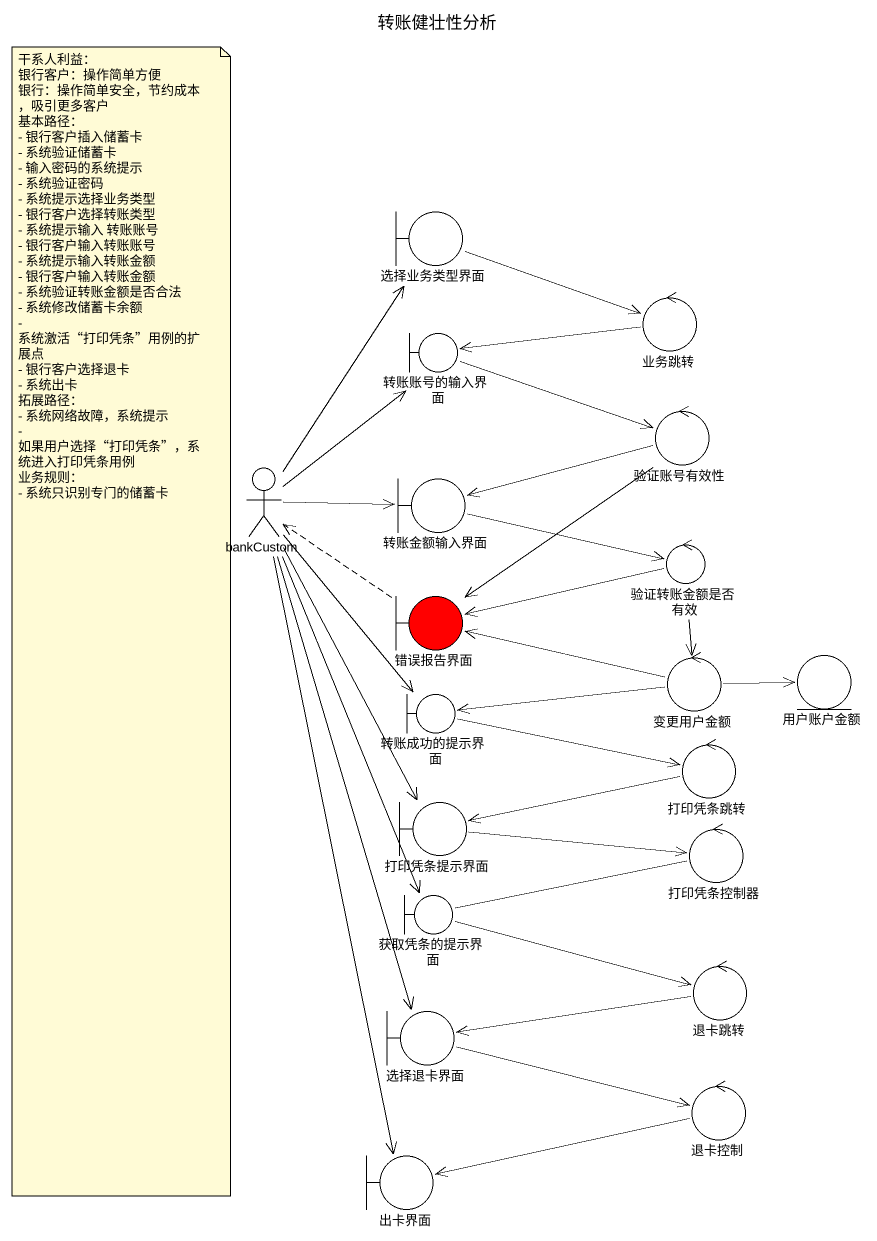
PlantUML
@startuml
title 转账健壮性分析
boundary 选择业务类型界面
control 业务跳转
boundary 转账账号的输入界面
control 验证账号有效性
actor bankCustom
boundary 转账金额输入界面
boundary 错误报告界面 #FF0000
control 验证转账金额是否有效
boundary 转账成功的提示界面
control 变更用户金额
entity 用户账户金额
control 打印凭条跳转
boundary 打印凭条提示界面
control 打印凭条控制器
boundary 获取凭条的提示界面
control 退卡跳转
boundary 选择退卡界面
control 退卡控制
boundary 出卡界面
选择业务类型界面 -right-> 业务跳转
业务跳转 -left-> 转账账号的输入界面
转账账号的输入界面 -right-> 验证账号有效性
验证账号有效性 -left-> 转账金额输入界面
验证账号有效性 --> 错误报告界面
bankCustom -up-> 选择业务类型界面
bankCustom -up-> 转账账号的输入界面
bankCustom -right-> 转账金额输入界面
bankCustom --> 转账成功的提示界面
bankCustom --> 打印凭条提示界面
bankCustom --> 获取凭条的提示界面
bankCustom --> 选择退卡界面
bankCustom --> 出卡界面
转账金额输入界面 -right-> 验证转账金额是否有效
错误报告界面 .up.> bankCustom
验证转账金额是否有效 -left-> 错误报告界面
验证转账金额是否有效 --> 变更用户金额
转账成功的提示界面 -right-> 打印凭条跳转
变更用户金额 -left-> 错误报告界面
变更用户金额 -left-> 转账成功的提示界面
变更用户金额 -right-> 用户账户金额
打印凭条跳转 -left-> 打印凭条提示界面
打印凭条提示界面 -right-> 打印凭条控制器
打印凭条控制器 -left- 获取凭条的提示界面
获取凭条的提示界面 -right-> 退卡跳转
退卡跳转 -left-> 选择退卡界面
选择退卡界面 -right-> 退卡控制
退卡控制 -left-> 出卡界面
note as N1
  干系人利益：
  银行客户：操作简单方便
  银行：操作简单安全，节约成本，吸引更多客户
  基本路径：
  - 银行客户插入储蓄卡
  - 系统验证储蓄卡
  - 输入密码的系统提示
  - 系统验证密码
  - 系统提示选择业务类型
  - 银行客户选择转账类型
  - 系统提示输入 转账账号
  - 银行客户输入转账账号
  - 系统提示输入转账金额
  - 银行客户输入转账金额
  - 系统验证转账金额是否合法
  - 系统修改储蓄卡余额
  - 系统激活“打印凭条”用例的扩展点
  - 银行客户选择退卡
  - 系统出卡
  拓展路径：
  - 系统网络故障，系统提示
  - 如果用户选择“打印凭条”，系统进入打印凭条用例
  业务规则：
  - 系统只识别专门的储蓄卡
end note
@enduml
